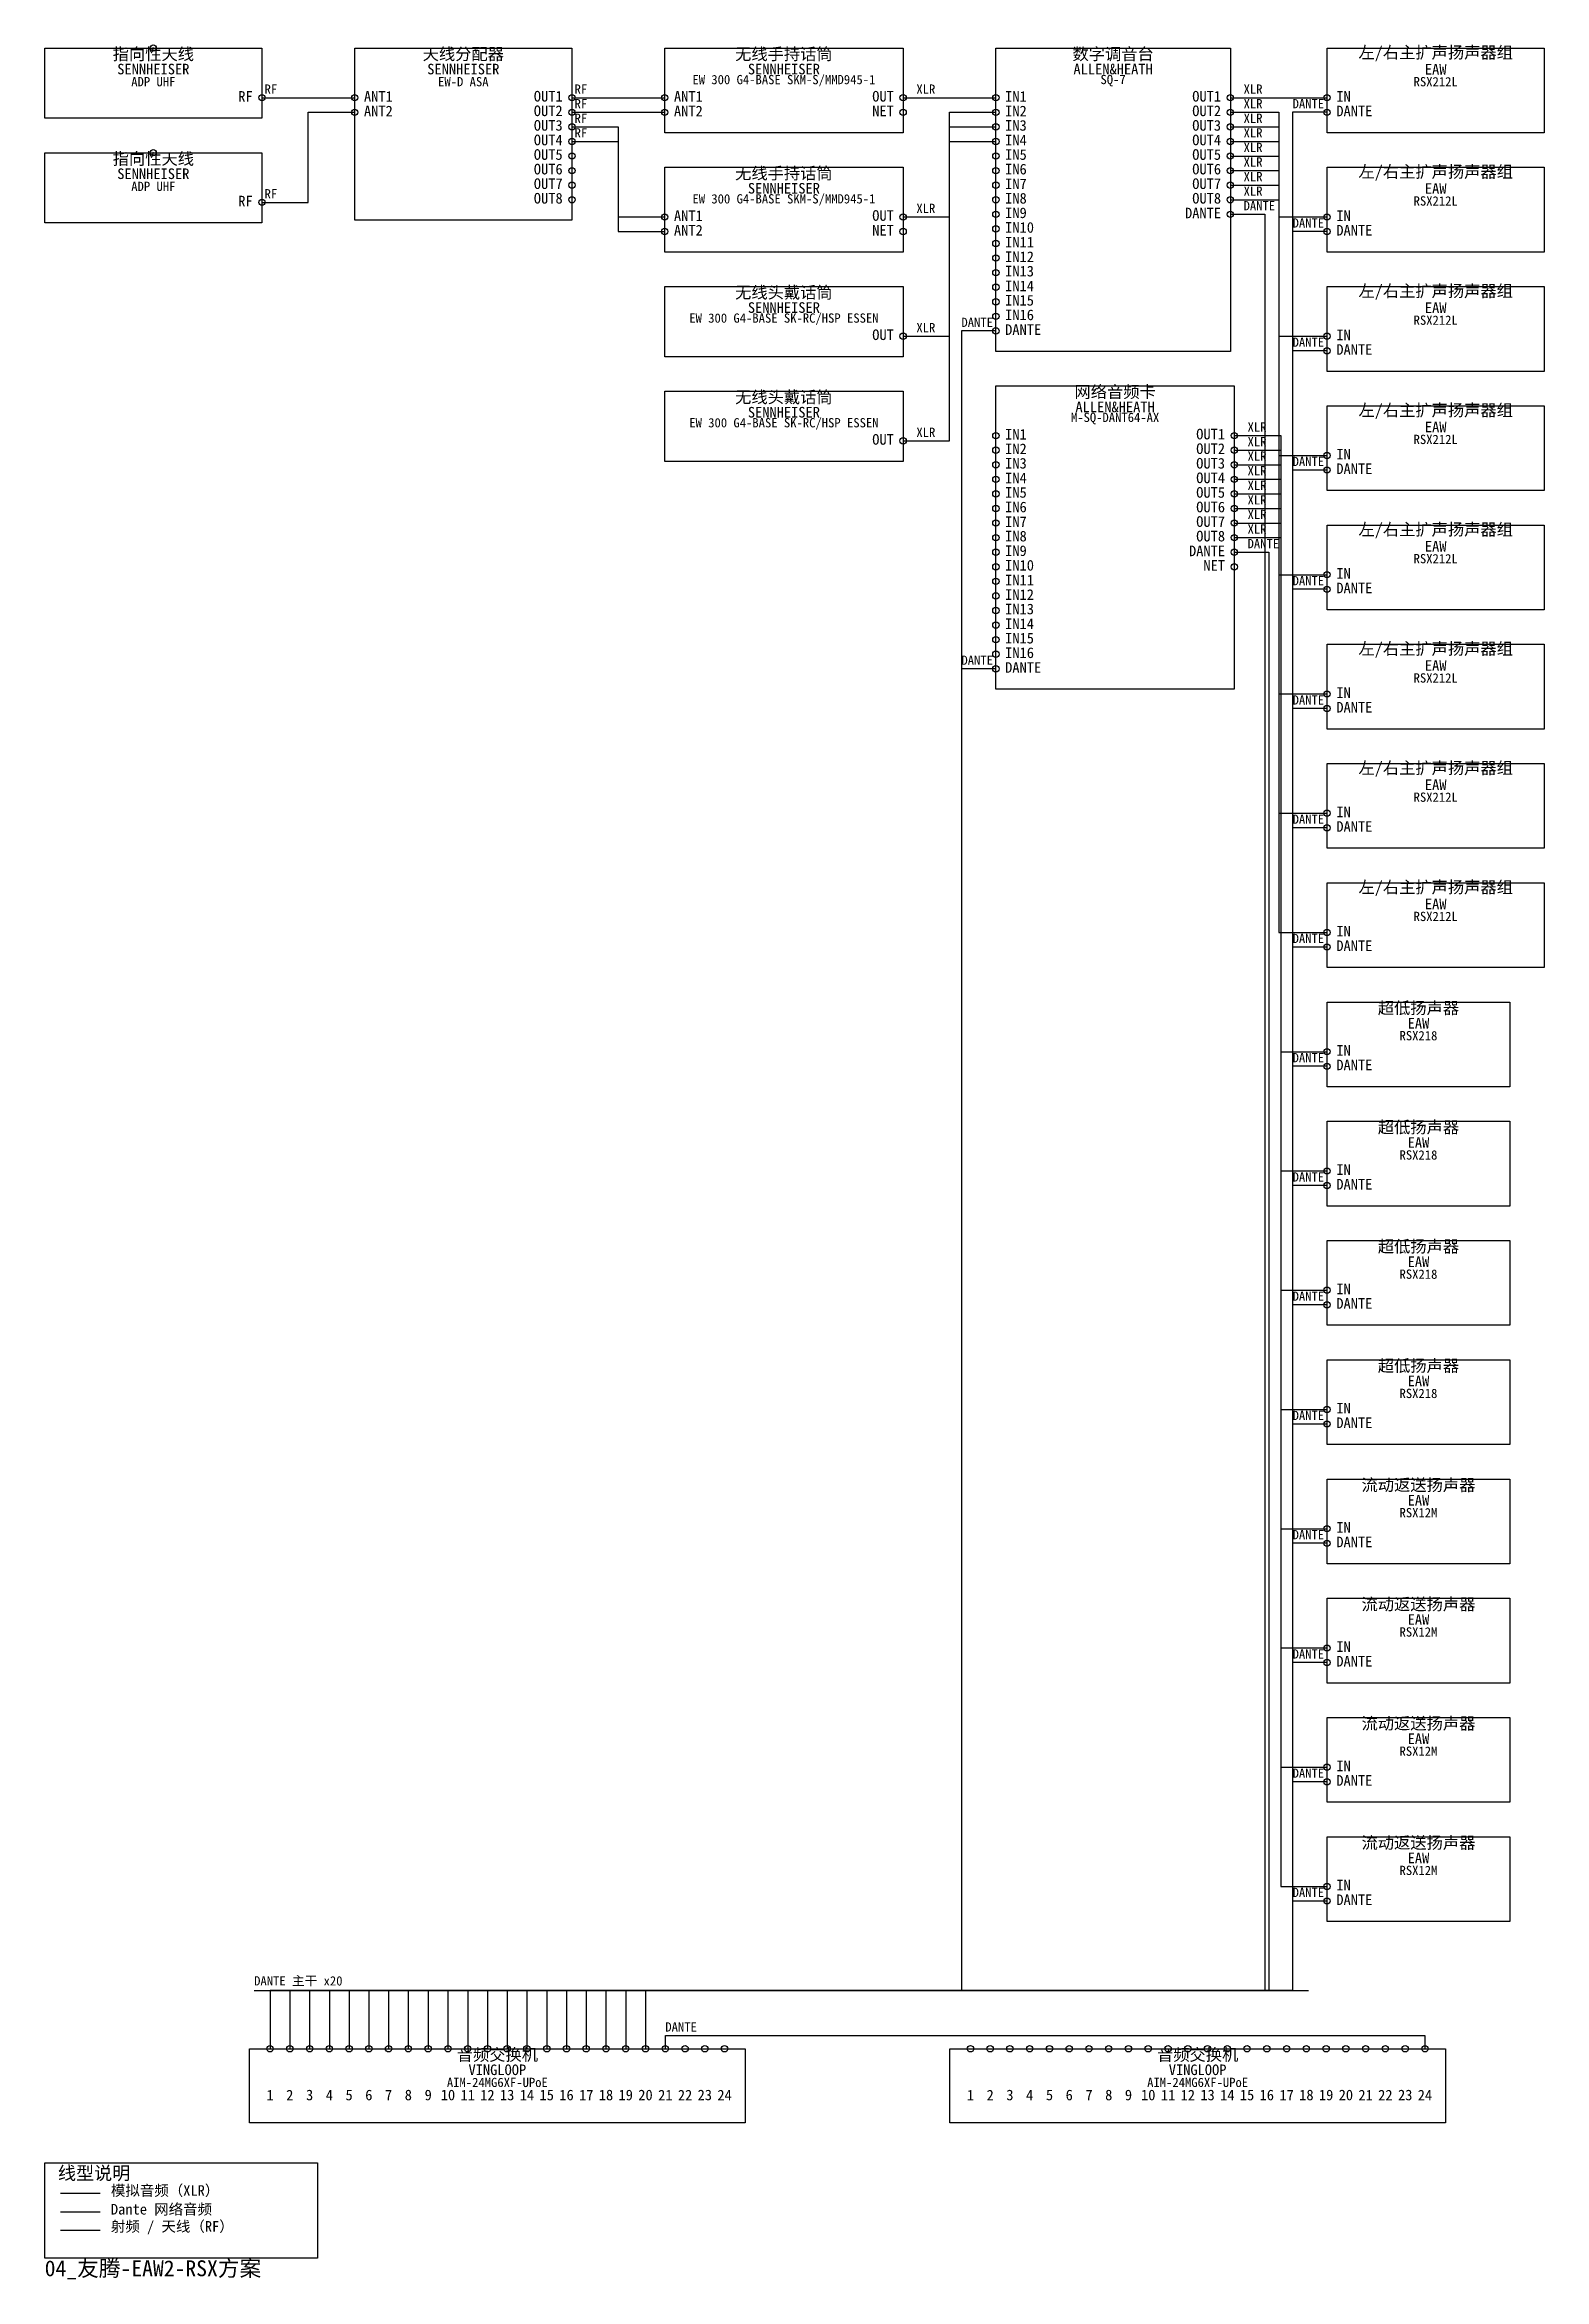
# Model space of a CAD drawing. Header units: metres. Extents: x 40 to 1172, y -1724 to -37.
import ezdxf

# ---------------------------------------------------------------- set-up
doc = ezdxf.new("R2010")
doc.units = ezdxf.units.M
for name, color, linetype in [('DEVICES', 7, 'Continuous'), ('LABELS', 7, 'Continuous'), ('LEGEND', 7, 'Continuous'), ('PORTS', 6, 'Continuous'), ('WIRE_LABELS', 7, 'Continuous'), ('WIRES_ANALOG', 4, 'Continuous'), ('WIRES_DANTE', 5, 'Continuous'), ('WIRES_RF', 40, 'Continuous')]:
    doc.layers.add(name, color=color, linetype=linetype)
doc.styles.add('CJK', font='simsun.ttc')

msp = doc.modelspace()

# ---------------------------------------------------------------- linework, layer by layer
at = {"layer": 'DEVICES', "color": 7, "lineweight": 25, "true_color": 0xb4b2a9}
for points in [[(40, -40), (204, -40), (204, -93), (40, -93), (40, -40)], [(274, -40), (438, -40), (438, -170), (274, -170), (274, -40)], [(508, -40), (688, -40), (688, -104), (508, -104), (508, -40)], [(758, -40), (935, -40), (935, -269), (758, -269), (758, -40)], [(1008, -40), (1172, -40), (1172, -104), (1008, -104), (1008, -40)], [(40, -119), (204, -119), (204, -172), (40, -172), (40, -119)], [(508, -130), (688, -130), (688, -194), (508, -194), (508, -130)], [(1008, -130), (1172, -130), (1172, -194), (1008, -194), (1008, -130)], [(508, -220), (688, -220), (688, -273), (508, -273), (508, -220)], [(1008, -220), (1172, -220), (1172, -284), (1008, -284), (1008, -220)], [(508, -299), (688, -299), (688, -352), (508, -352), (508, -299)], [(758, -295), (938, -295), (938, -524), (758, -524), (758, -295)], [(1008, -310), (1172, -310), (1172, -374), (1008, -374), (1008, -310)], [(1008, -400), (1172, -400), (1172, -464), (1008, -464), (1008, -400)], [(1008, -490), (1172, -490), (1172, -554), (1008, -554), (1008, -490)], [(1008, -580), (1172, -580), (1172, -644), (1008, -644), (1008, -580)], [(1008, -670), (1172, -670), (1172, -734), (1008, -734), (1008, -670)], [(1008, -760), (1146, -760), (1146, -824), (1008, -824), (1008, -760)], [(1008, -850), (1146, -850), (1146, -914), (1008, -914), (1008, -850)], [(1008, -940), (1146, -940), (1146, -1004), (1008, -1004), (1008, -940)], [(1008, -1030), (1146, -1030), (1146, -1094), (1008, -1094), (1008, -1030)], [(1008, -1120), (1146, -1120), (1146, -1184), (1008, -1184), (1008, -1120)], [(1008, -1210), (1146, -1210), (1146, -1274), (1008, -1274), (1008, -1210)], [(1008, -1300), (1146, -1300), (1146, -1364), (1008, -1364), (1008, -1300)], [(1008, -1390), (1146, -1390), (1146, -1454), (1008, -1454), (1008, -1390)], [(194.7, -1550), (568.7, -1550), (568.7, -1606), (194.7, -1606), (194.7, -1550)], [(194.7, -1550), (568.7, -1550), (568.7, -1606), (194.7, -1606), (194.7, -1550)], [(723.3, -1550), (1097.3, -1550), (1097.3, -1606), (723.3, -1606), (723.3, -1550)], [(723.3, -1550), (1097.3, -1550), (1097.3, -1606), (723.3, -1606), (723.3, -1550)]]:
    msp.add_lwpolyline(points, dxfattribs=at)
at = {"layer": 'LEGEND', "linetype": 'CONTINUOUS', "true_color": 0x5dcaa5}
msp.add_line((52, -1659), (82, -1659), dxfattribs=at)
at = {"layer": 'LEGEND', "linetype": 'CONTINUOUS', "true_color": 0x378add}
msp.add_line((52, -1673), (82, -1673), dxfattribs=at)
at = {"layer": 'LEGEND', "linetype": 'CONTINUOUS', "true_color": 0xe8923c}
msp.add_line((52, -1687), (82, -1687), dxfattribs=at)
at = {"layer": 'LEGEND', "color": 7, "lineweight": 25, "true_color": 0x8a8578}
msp.add_lwpolyline([(40, -1636), (246, -1636), (246, -1708), (40, -1708), (40, -1636)], dxfattribs=at)
at = {"layer": 'PORTS', "true_color": 0xe8923c}
for centre in [(122, -40), (204, -77.5), (274, -77.5), (438, -77.5), (508, -77.5), (274, -88.5), (438, -88.5), (438, -99.5), (508, -88.5), (122, -119), (438, -110.5), (438, -121.5), (438, -132.5), (438, -143.5), (204, -156.5), (438, -154.5), (508, -167.5), (508, -178.5)]:
    msp.add_circle(centre, 2.4, dxfattribs=at)
at = {"layer": 'PORTS', "true_color": 0x5dcaa5}
for centre in [(688, -77.5), (758, -77.5), (935, -77.5), (1008, -77.5), (758, -88.5), (758, -99.5), (935, -88.5), (935, -99.5), (758, -110.5), (935, -110.5), (758, -121.5), (758, -132.5), (935, -121.5), (935, -132.5), (758, -143.5), (935, -143.5), (688, -167.5), (758, -154.5), (758, -165.5), (935, -154.5), (1008, -167.5), (758, -176.5), (758, -187.5), (758, -198.5), (758, -209.5), (758, -220.5), (758, -231.5), (758, -242.5), (688, -257.5), (1008, -257.5), (688, -336.5), (758, -332.5), (938, -332.5), (758, -343.5), (758, -354.5), (938, -343.5), (938, -354.5), (1008, -347.5), (758, -365.5), (938, -365.5), (758, -376.5), (758, -387.5), (938, -376.5), (938, -387.5), (758, -398.5), (938, -398.5), (758, -409.5), (758, -420.5), (938, -409.5), (758, -431.5), (1008, -437.5), (758, -442.5), (758, -453.5), (758, -464.5), (758, -475.5), (758, -486.5), (758, -497.5), (1008, -527.5), (1008, -617.5), (1008, -707.5), (1008, -797.5), (1008, -887.5), (1008, -977.5), (1008, -1067.5), (1008, -1157.5), (1008, -1247.5), (1008, -1337.5), (1008, -1427.5)]:
    msp.add_circle(centre, 2.4, dxfattribs=at)
at = {"layer": 'PORTS', "true_color": 0xb07cd9}
for centre in [(688, -88.5), (688, -178.5), (938, -431.5)]:
    msp.add_circle(centre, 2.4, dxfattribs=at)
at = {"layer": 'PORTS', "true_color": 0x378add}
for centre in [(1008, -88.5), (935, -165.5), (1008, -178.5), (758, -253.5), (1008, -268.5), (1008, -358.5), (938, -420.5), (1008, -448.5), (758, -508.5), (1008, -538.5), (1008, -628.5), (1008, -718.5), (1008, -808.5), (1008, -898.5), (1008, -988.5), (1008, -1078.5), (1008, -1168.5), (1008, -1258.5), (1008, -1348.5), (1008, -1438.5), (210.1, -1550), (210.1, -1550), (225, -1550), (225, -1550), (240, -1550), (240, -1550), (254.9, -1550), (254.9, -1550), (269.8, -1550), (269.8, -1550), (284.7, -1550), (284.7, -1550), (299.6, -1550), (299.6, -1550), (314.5, -1550), (314.5, -1550), (329.5, -1550), (329.5, -1550), (344.4, -1550), (344.4, -1550), (359.3, -1550), (359.3, -1550), (374.2, -1550), (374.2, -1550), (389.1, -1550), (389.1, -1550), (404, -1550), (404, -1550), (419, -1550), (419, -1550), (433.9, -1550), (433.9, -1550), (448.8, -1550), (448.8, -1550), (463.7, -1550), (463.7, -1550), (478.6, -1550), (478.6, -1550), (493.5, -1550), (493.5, -1550), (508.5, -1550), (508.5, -1550), (523.4, -1550), (523.4, -1550), (538.3, -1550), (538.3, -1550), (553.2, -1550), (553.2, -1550), (738.8, -1550), (738.8, -1550), (753.7, -1550), (753.7, -1550), (768.6, -1550), (768.6, -1550), (783.5, -1550), (783.5, -1550), (798.5, -1550), (798.5, -1550), (813.4, -1550), (813.4, -1550), (828.3, -1550), (828.3, -1550), (843.2, -1550), (843.2, -1550), (858.1, -1550), (858.1, -1550), (873, -1550), (873, -1550), (888, -1550), (888, -1550), (902.9, -1550), (902.9, -1550), (917.8, -1550), (917.8, -1550), (932.7, -1550), (932.7, -1550), (947.6, -1550), (947.6, -1550), (962.5, -1550), (962.5, -1550), (977.5, -1550), (977.5, -1550), (992.4, -1550), (992.4, -1550), (1007.3, -1550), (1007.3, -1550), (1022.2, -1550), (1022.2, -1550), (1037.1, -1550), (1037.1, -1550), (1052, -1550), (1052, -1550), (1067, -1550), (1067, -1550), (1081.9, -1550), (1081.9, -1550)]:
    msp.add_circle(centre, 2.4, dxfattribs=at)
at = {"layer": 'WIRES_ANALOG', "linetype": 'CONTINUOUS', "true_color": 0x5dcaa5}
for points in [[(688, -77.5), (698, -77.5), (723, -77.5), (723, -77.5), (748, -77.5), (758, -77.5)], [(935, -77.5), (945, -77.5), (971.5, -77.5), (971.5, -77.5), (998, -77.5), (1008, -77.5)], [(688, -167.5), (698, -167.5), (723, -167.5), (723, -88.5), (748, -88.5), (758, -88.5)], [(688, -257.5), (698, -257.5), (723, -257.5), (723, -99.5), (748, -99.5), (758, -99.5)], [(935, -88.5), (945, -88.5), (971.5, -88.5), (971.5, -167.5), (998, -167.5), (1008, -167.5)], [(935, -99.5), (945, -99.5), (971.5, -99.5), (971.5, -257.5), (998, -257.5), (1008, -257.5)], [(688, -336.5), (698, -336.5), (723, -336.5), (723, -110.5), (748, -110.5), (758, -110.5)], [(935, -110.5), (945, -110.5), (971.5, -110.5), (971.5, -347.5), (998, -347.5), (1008, -347.5)], [(935, -121.5), (945, -121.5), (971.5, -121.5), (971.5, -437.5), (998, -437.5), (1008, -437.5)], [(935, -132.5), (945, -132.5), (971.5, -132.5), (971.5, -527.5), (998, -527.5), (1008, -527.5)], [(935, -143.5), (945, -143.5), (971.5, -143.5), (971.5, -617.5), (998, -617.5), (1008, -617.5)], [(935, -154.5), (945, -154.5), (971.5, -154.5), (971.5, -707.5), (998, -707.5), (1008, -707.5)], [(938, -332.5), (948, -332.5), (973, -332.5), (973, -797.5), (998, -797.5), (1008, -797.5)], [(938, -343.5), (948, -343.5), (973, -343.5), (973, -887.5), (998, -887.5), (1008, -887.5)], [(938, -354.5), (948, -354.5), (973, -354.5), (973, -977.5), (998, -977.5), (1008, -977.5)], [(938, -365.5), (948, -365.5), (973, -365.5), (973, -1067.5), (998, -1067.5), (1008, -1067.5)], [(938, -376.5), (948, -376.5), (973, -376.5), (973, -1157.5), (998, -1157.5), (1008, -1157.5)], [(938, -387.5), (948, -387.5), (973, -387.5), (973, -1247.5), (998, -1247.5), (1008, -1247.5)], [(938, -398.5), (948, -398.5), (973, -398.5), (973, -1337.5), (998, -1337.5), (1008, -1337.5)], [(938, -409.5), (948, -409.5), (973, -409.5), (973, -1427.5), (998, -1427.5), (1008, -1427.5)]]:
    msp.add_lwpolyline(points, dxfattribs=at)
at = {"layer": 'WIRES_DANTE', "linetype": 'CONTINUOUS', "true_color": 0x378add}
for points in [[(1008, -88.5), (998, -88.5), (982, -88.5), (982, -1506), (210.1, -1506), (210.1, -1550)], [(935, -165.5), (945, -165.5), (961, -165.5), (961, -1506), (463.7, -1506), (463.7, -1550)], [(1008, -178.5), (998, -178.5), (982, -178.5), (982, -1506), (225, -1506), (225, -1550)], [(1008, -268.5), (998, -268.5), (982, -268.5), (982, -1506), (240, -1506), (240, -1550)], [(758, -253.5), (748, -253.5), (732, -253.5), (732, -1506), (448.8, -1506), (448.8, -1550)], [(1008, -358.5), (998, -358.5), (982, -358.5), (982, -1506), (254.9, -1506), (254.9, -1550)], [(938, -420.5), (948, -420.5), (964, -420.5), (964, -1506), (493.5, -1506), (493.5, -1550)], [(1008, -448.5), (998, -448.5), (982, -448.5), (982, -1506), (269.8, -1506), (269.8, -1550)], [(758, -508.5), (748, -508.5), (732, -508.5), (732, -1506), (478.6, -1506), (478.6, -1550)], [(1008, -538.5), (998, -538.5), (982, -538.5), (982, -1506), (284.7, -1506), (284.7, -1550)], [(1008, -628.5), (998, -628.5), (982, -628.5), (982, -1506), (299.6, -1506), (299.6, -1550)], [(1008, -718.5), (998, -718.5), (982, -718.5), (982, -1506), (314.5, -1506), (314.5, -1550)], [(1008, -808.5), (998, -808.5), (982, -808.5), (982, -1506), (329.5, -1506), (329.5, -1550)], [(1008, -898.5), (998, -898.5), (982, -898.5), (982, -1506), (344.4, -1506), (344.4, -1550)], [(1008, -988.5), (998, -988.5), (982, -988.5), (982, -1506), (359.3, -1506), (359.3, -1550)], [(1008, -1078.5), (998, -1078.5), (982, -1078.5), (982, -1506), (374.2, -1506), (374.2, -1550)], [(1008, -1168.5), (998, -1168.5), (982, -1168.5), (982, -1506), (389.1, -1506), (389.1, -1550)], [(1008, -1258.5), (998, -1258.5), (982, -1258.5), (982, -1506), (404, -1506), (404, -1550)], [(1008, -1348.5), (998, -1348.5), (982, -1348.5), (982, -1506), (419, -1506), (419, -1550)], [(1008, -1438.5), (998, -1438.5), (982, -1438.5), (982, -1506), (433.9, -1506), (433.9, -1550)], [(198.1, -1506), (994, -1506)], [(508.5, -1550), (508.5, -1540), (508.5, -1540), (1081.9, -1540), (1081.9, -1540), (1081.9, -1550)]]:
    msp.add_lwpolyline(points, dxfattribs=at)
at = {"layer": 'WIRES_RF', "linetype": 'CONTINUOUS', "true_color": 0xe8923c}
for points in [[(204, -77.5), (214, -77.5), (239, -77.5), (239, -77.5), (264, -77.5), (274, -77.5)], [(438, -77.5), (448, -77.5), (473, -77.5), (473, -77.5), (498, -77.5), (508, -77.5)], [(204, -156.5), (214, -156.5), (239, -156.5), (239, -88.5), (264, -88.5), (274, -88.5)], [(438, -88.5), (448, -88.5), (473, -88.5), (473, -88.5), (498, -88.5), (508, -88.5)], [(438, -99.5), (448, -99.5), (473, -99.5), (473, -167.5), (498, -167.5), (508, -167.5)], [(438, -110.5), (448, -110.5), (473, -110.5), (473, -178.5), (498, -178.5), (508, -178.5)]]:
    msp.add_lwpolyline(points, dxfattribs=at)

# ---------------------------------------------------------------- texts
at = {"layer": 'LABELS', "true_color": 0xf1efe8, "style": 'CJK'}
for s, insert, char_height, attachment_point in [('指向性天线', (122, -50), 9, 8), ('天线分配器', (356, -50), 9, 8), ('无线手持话筒', (598, -50), 9, 8), ('数字调音台', (846.5, -50), 9, 8), ('左/右主扩声扬声器组', (1090, -50), 9, 8), ('指向性天线', (122, -129), 9, 8), ('无线手持话筒', (598, -140), 9, 8), ('左/右主扩声扬声器组', (1090, -140), 9, 8), ('无线头戴话筒', (598, -230), 9, 8), ('左/右主扩声扬声器组', (1090, -230), 9, 8), ('无线头戴话筒', (598, -309), 9, 8), ('网络音频卡', (848, -305), 9, 8), ('左/右主扩声扬声器组', (1090, -320), 9, 8), ('左/右主扩声扬声器组', (1090, -410), 9, 8), ('左/右主扩声扬声器组', (1090, -500), 9, 8), ('左/右主扩声扬声器组', (1090, -590), 9, 8), ('左/右主扩声扬声器组', (1090, -680), 9, 8), ('超低扬声器', (1077, -770), 9, 8), ('超低扬声器', (1077, -860), 9, 8), ('超低扬声器', (1077, -950), 9, 8), ('超低扬声器', (1077, -1040), 9, 8), ('流动返送扬声器', (1077, -1130), 9, 8), ('流动返送扬声器', (1077, -1220), 9, 8), ('流动返送扬声器', (1077, -1310), 9, 8), ('流动返送扬声器', (1077, -1400), 9, 8), ('音频交换机', (381.7, -1560), 9, 8), ('音频交换机', (381.7, -1560), 9, 8), ('音频交换机', (910.3, -1560), 9, 8), ('音频交换机', (910.3, -1560), 9, 8), ('04_友腾-EAW2-RSX方案', (40, -1724), 12, 7)]:
    msp.add_mtext(s, dxfattribs=dict(at, insert=insert, char_height=char_height, attachment_point=attachment_point))
at = {"layer": 'LABELS', "true_color": 0xc4c2b8, "char_height": 8, "attachment_point": 8, "style": 'CJK'}
for s, insert in [('SENNHEISER', (122, -60)), ('SENNHEISER', (356, -60)), ('SENNHEISER', (598, -60)), ('ALLEN&HEATH', (846.5, -60)), ('EAW', (1090, -60)), ('SENNHEISER', (122, -139)), ('SENNHEISER', (598, -150)), ('EAW', (1090, -150)), ('SENNHEISER', (598, -240)), ('EAW', (1090, -240)), ('SENNHEISER', (598, -319)), ('ALLEN&HEATH', (848, -315)), ('EAW', (1090, -330)), ('EAW', (1090, -420)), ('EAW', (1090, -510)), ('EAW', (1090, -600)), ('EAW', (1090, -690)), ('EAW', (1077, -780)), ('EAW', (1077, -870)), ('EAW', (1077, -960)), ('EAW', (1077, -1050)), ('EAW', (1077, -1140)), ('EAW', (1077, -1230)), ('EAW', (1077, -1320)), ('EAW', (1077, -1410)), ('VINGLOOP', (381.7, -1570)), ('VINGLOOP', (381.7, -1570)), ('VINGLOOP', (910.3, -1570)), ('VINGLOOP', (910.3, -1570))]:
    msp.add_mtext(s, dxfattribs=dict(at, insert=insert))
at = {"layer": 'LABELS', "true_color": 0x9a978d, "char_height": 7, "attachment_point": 8, "style": 'CJK'}
for s, insert in [('ADP UHF ', (122, -69)), ('EW-D ASA', (356, -69)), ('EW 300 G4-BASE SKM-S/MMD945-1 ', (598, -69)), ('SQ-7', (846.5, -69)), ('RSX212L ', (1090, -69)), ('ADP UHF ', (122, -148)), ('EW 300 G4-BASE SKM-S/MMD945-1 ', (598, -159)), ('RSX212L ', (1090, -159)), ('EW 300 G4-BASE SK-RC/HSP ESSEN', (598, -249)), ('RSX212L ', (1090, -249)), ('EW 300 G4-BASE SK-RC/HSP ESSEN', (598, -328)), ('M-SQ-DANT64-AX', (848, -324)), ('RSX212L ', (1090, -339)), ('RSX212L ', (1090, -429)), ('RSX212L ', (1090, -519)), ('RSX212L ', (1090, -609)), ('RSX212L ', (1090, -699)), ('RSX218', (1077, -789)), ('RSX218', (1077, -879)), ('RSX218', (1077, -969)), ('RSX218', (1077, -1059)), ('RSX12M', (1077, -1149)), ('RSX12M', (1077, -1239)), ('RSX12M', (1077, -1329)), ('RSX12M', (1077, -1419)), ('AIM-24MG6XF-UPoE', (381.7, -1579)), ('AIM-24MG6XF-UPoE', (381.7, -1579)), ('AIM-24MG6XF-UPoE', (910.3, -1579)), ('AIM-24MG6XF-UPoE', (910.3, -1579))]:
    msp.add_mtext(s, dxfattribs=dict(at, insert=insert))
at = {"layer": 'LABELS', "true_color": 0xf5f5ec, "char_height": 8, "style": 'CJK'}
for s, insert, attachment_point in [('RF', (197, -80.5), 9), ('ANT1', (281, -80.5), 7), ('ANT2', (281, -91.5), 7), ('OUT1', (431, -80.5), 9), ('OUT2', (431, -91.5), 9), ('ANT1', (515, -80.5), 7), ('ANT2', (515, -91.5), 7), ('OUT', (681, -80.5), 9), ('NET', (681, -91.5), 9), ('IN1', (765, -80.5), 7), ('IN2', (765, -91.5), 7), ('OUT1', (928, -80.5), 9), ('OUT2', (928, -91.5), 9), ('DANTE', (1015, -91.5), 7), ('IN', (1015, -80.5), 7), ('OUT3', (431, -102.5), 9), ('IN3', (765, -102.5), 7), ('OUT3', (928, -102.5), 9), ('OUT4', (431, -113.5), 9), ('OUT5', (431, -124.5), 9), ('IN4', (765, -113.5), 7), ('IN5', (765, -124.5), 7), ('OUT4', (928, -113.5), 9), ('OUT5', (928, -124.5), 9), ('OUT6', (431, -135.5), 9), ('IN6', (765, -135.5), 7), ('OUT6', (928, -135.5), 9), ('RF', (197, -159.5), 9), ('OUT7', (431, -146.5), 9), ('OUT8', (431, -157.5), 9), ('IN7', (765, -146.5), 7), ('IN8', (765, -157.5), 7), ('OUT7', (928, -146.5), 9), ('OUT8', (928, -157.5), 9), ('ANT1', (515, -170.5), 7), ('OUT', (681, -170.5), 9), ('IN9', (765, -168.5), 7), ('DANTE', (928, -168.5), 9), ('IN', (1015, -170.5), 7), ('ANT2', (515, -181.5), 7), ('NET', (681, -181.5), 9), ('IN10', (765, -179.5), 7), ('IN11', (765, -190.5), 7), ('DANTE', (1015, -181.5), 7), ('IN12', (765, -201.5), 7), ('IN13', (765, -212.5), 7), ('IN14', (765, -223.5), 7), ('IN15', (765, -234.5), 7), ('OUT', (681, -260.5), 9), ('DANTE', (765, -256.5), 7), ('IN16', (765, -245.5), 7), ('IN', (1015, -260.5), 7), ('DANTE', (1015, -271.5), 7), ('OUT', (681, -339.5), 9), ('IN1', (765, -335.5), 7), ('OUT1', (931, -335.5), 9), ('IN2', (765, -346.5), 7), ('IN3', (765, -357.5), 7), ('OUT2', (931, -346.5), 9), ('OUT3', (931, -357.5), 9), ('DANTE', (1015, -361.5), 7), ('IN', (1015, -350.5), 7), ('IN4', (765, -368.5), 7), ('OUT4', (931, -368.5), 9), ('IN5', (765, -379.5), 7), ('IN6', (765, -390.5), 7), ('OUT5', (931, -379.5), 9), ('OUT6', (931, -390.5), 9), ('IN7', (765, -401.5), 7), ('IN8', (765, -412.5), 7), ('OUT7', (931, -401.5), 9), ('OUT8', (931, -412.5), 9), ('IN9', (765, -423.5), 7), ('DANTE', (931, -423.5), 9), ('IN10', (765, -434.5), 7), ('IN11', (765, -445.5), 7), ('NET', (931, -434.5), 9), ('IN', (1015, -440.5), 7), ('IN12', (765, -456.5), 7), ('DANTE', (1015, -451.5), 7), ('IN13', (765, -467.5), 7), ('IN14', (765, -478.5), 7), ('IN15', (765, -489.5), 7), ('DANTE', (765, -511.5), 7), ('IN16', (765, -500.5), 7), ('IN', (1015, -530.5), 7), ('DANTE', (1015, -541.5), 7), ('DANTE', (1015, -631.5), 7), ('IN', (1015, -620.5), 7), ('IN', (1015, -710.5), 7), ('DANTE', (1015, -721.5), 7), ('IN', (1015, -800.5), 7), ('DANTE', (1015, -811.5), 7), ('DANTE', (1015, -901.5), 7), ('IN', (1015, -890.5), 7), ('IN', (1015, -980.5), 7), ('DANTE', (1015, -991.5), 7), ('IN', (1015, -1070.5), 7), ('DANTE', (1015, -1081.5), 7), ('DANTE', (1015, -1171.5), 7), ('IN', (1015, -1160.5), 7), ('IN', (1015, -1250.5), 7), ('DANTE', (1015, -1261.5), 7), ('DANTE', (1015, -1351.5), 7), ('IN', (1015, -1340.5), 7), ('DANTE', (1015, -1441.5), 7), ('IN', (1015, -1430.5), 7), ('1', (210.1, -1589), 8), ('1', (210.1, -1589), 8), ('2', (225, -1589), 8), ('2', (225, -1589), 8), ('3', (240, -1589), 8), ('3', (240, -1589), 8), ('4', (254.9, -1589), 8), ('4', (254.9, -1589), 8), ('5', (269.8, -1589), 8), ('5', (269.8, -1589), 8), ('6', (284.7, -1589), 8), ('6', (284.7, -1589), 8), ('7', (299.6, -1589), 8), ('7', (299.6, -1589), 8), ('8', (314.5, -1589), 8), ('8', (314.5, -1589), 8), ('9', (329.5, -1589), 8), ('9', (329.5, -1589), 8), ('10', (344.4, -1589), 8), ('10', (344.4, -1589), 8), ('11', (359.3, -1589), 8), ('11', (359.3, -1589), 8), ('12', (374.2, -1589), 8), ('12', (374.2, -1589), 8), ('13', (389.1, -1589), 8), ('13', (389.1, -1589), 8), ('14', (404, -1589), 8), ('14', (404, -1589), 8), ('15', (419, -1589), 8), ('15', (419, -1589), 8), ('16', (433.9, -1589), 8), ('16', (433.9, -1589), 8), ('17', (448.8, -1589), 8), ('17', (448.8, -1589), 8), ('18', (463.7, -1589), 8), ('18', (463.7, -1589), 8), ('19', (478.6, -1589), 8), ('19', (478.6, -1589), 8), ('20', (493.5, -1589), 8), ('20', (493.5, -1589), 8), ('21', (508.5, -1589), 8), ('21', (508.5, -1589), 8), ('22', (523.4, -1589), 8), ('22', (523.4, -1589), 8), ('23', (538.3, -1589), 8), ('23', (538.3, -1589), 8), ('24', (553.2, -1589), 8), ('24', (553.2, -1589), 8), ('1', (738.8, -1589), 8), ('1', (738.8, -1589), 8), ('2', (753.7, -1589), 8), ('2', (753.7, -1589), 8), ('3', (768.6, -1589), 8), ('3', (768.6, -1589), 8), ('4', (783.5, -1589), 8), ('4', (783.5, -1589), 8), ('5', (798.5, -1589), 8), ('5', (798.5, -1589), 8), ('6', (813.4, -1589), 8), ('6', (813.4, -1589), 8), ('7', (828.3, -1589), 8), ('7', (828.3, -1589), 8), ('8', (843.2, -1589), 8), ('8', (843.2, -1589), 8), ('9', (858.1, -1589), 8), ('9', (858.1, -1589), 8), ('10', (873, -1589), 8), ('10', (873, -1589), 8), ('11', (888, -1589), 8), ('11', (888, -1589), 8), ('12', (902.9, -1589), 8), ('12', (902.9, -1589), 8), ('13', (917.8, -1589), 8), ('13', (917.8, -1589), 8), ('14', (932.7, -1589), 8), ('14', (932.7, -1589), 8), ('15', (947.6, -1589), 8), ('15', (947.6, -1589), 8), ('16', (962.5, -1589), 8), ('16', (962.5, -1589), 8), ('17', (977.5, -1589), 8), ('17', (977.5, -1589), 8), ('18', (992.4, -1589), 8), ('18', (992.4, -1589), 8), ('19', (1007.3, -1589), 8), ('19', (1007.3, -1589), 8), ('20', (1022.2, -1589), 8), ('20', (1022.2, -1589), 8), ('21', (1037.1, -1589), 8), ('21', (1037.1, -1589), 8), ('22', (1052, -1589), 8), ('22', (1052, -1589), 8), ('23', (1067, -1589), 8), ('23', (1067, -1589), 8), ('24', (1081.9, -1589), 8), ('24', (1081.9, -1589), 8)]:
    msp.add_mtext(s, dxfattribs=dict(at, insert=insert, attachment_point=attachment_point))
at = {"layer": 'LEGEND', "true_color": 0xf1efe8, "insert": (50, -1650), "char_height": 10, "attachment_point": 7, "style": 'CJK'}
msp.add_mtext('线型说明', dxfattribs=at)
at = {"layer": 'LEGEND', "true_color": 0xe8e6dd, "char_height": 8, "attachment_point": 7, "style": 'CJK'}
for s, insert in [('模拟音频（XLR）', (90, -1662)), ('Dante 网络音频', (90, -1676)), ('射频 / 天线（RF）', (90, -1690))]:
    msp.add_mtext(s, dxfattribs=dict(at, insert=insert))
at = {"layer": 'WIRE_LABELS', "true_color": 0xe8923c, "char_height": 7, "attachment_point": 7, "style": 'CJK'}
for insert in [(206, -74.5), (440, -74.5), (440, -85.5), (440, -96.5), (440, -107.5), (206, -153.5)]:
    msp.add_mtext('RF', dxfattribs=dict(at, insert=insert))
at = {"layer": 'WIRE_LABELS', "true_color": 0x5dcaa5, "char_height": 7, "attachment_point": 7, "style": 'CJK'}
for insert in [(698, -74.5), (945, -74.5), (945, -85.5), (945, -96.5), (945, -107.5), (945, -118.5), (945, -129.5), (945, -140.5), (945, -151.5), (698, -164.5), (698, -254.5), (698, -333.5), (948, -329.5), (948, -340.5), (948, -351.5), (948, -362.5), (948, -373.5), (948, -384.5), (948, -395.5), (948, -406.5)]:
    msp.add_mtext('XLR', dxfattribs=dict(at, insert=insert))
at = {"layer": 'WIRE_LABELS', "true_color": 0x378add, "char_height": 7, "attachment_point": 7, "style": 'CJK'}
for s, insert in [('DANTE', (982, -85.5)), ('DANTE', (945, -162.5)), ('DANTE', (982, -175.5)), ('DANTE', (732, -250.5)), ('DANTE', (982, -265.5)), ('DANTE', (982, -355.5)), ('DANTE', (948, -417.5)), ('DANTE', (982, -445.5)), ('DANTE', (732, -505.5)), ('DANTE', (982, -535.5)), ('DANTE', (982, -625.5)), ('DANTE', (982, -715.5)), ('DANTE', (982, -805.5)), ('DANTE', (982, -895.5)), ('DANTE', (982, -985.5)), ('DANTE', (982, -1075.5)), ('DANTE', (982, -1165.5)), ('DANTE', (982, -1255.5)), ('DANTE', (982, -1345.5)), ('DANTE', (982, -1435.5)), ('DANTE 主干 x20', (198.1, -1503)), ('DANTE', (508.5, -1537))]:
    msp.add_mtext(s, dxfattribs=dict(at, insert=insert))

doc.saveas('drawing.dxf')
